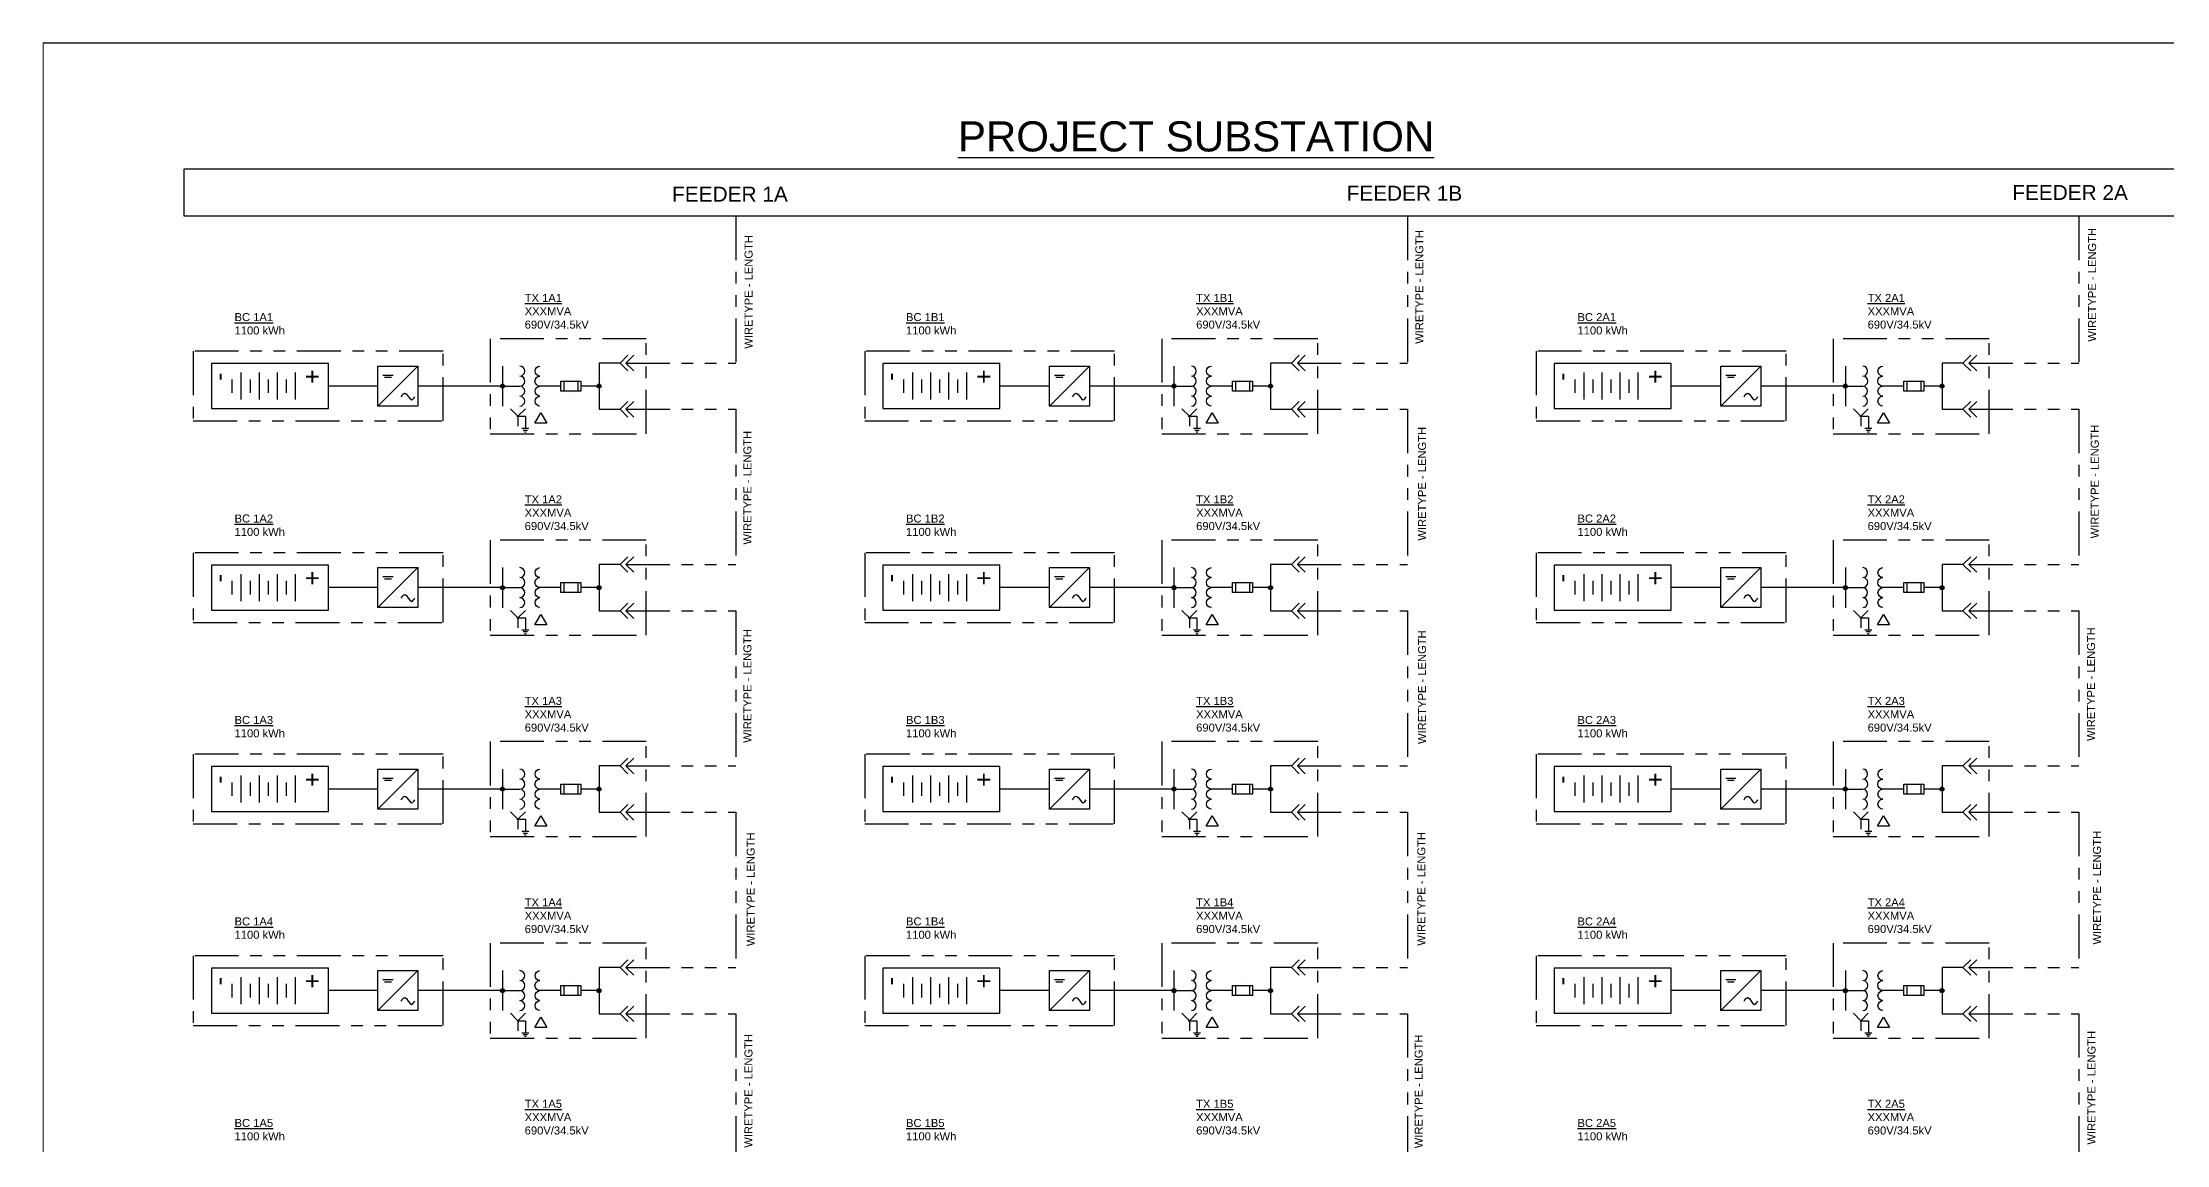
# Paper-space layout 'BESS SLD pg 1' of a CAD drawing. Extents: x -11.2 to 21.8, y -7.3 to 13.3.
# Drawn here: x -11.25 to 6.92, y 3.83 to 13.26 of the extents above; entities that cross this region are included whole.
import ezdxf
from ezdxf.enums import TextEntityAlignment as Align

# ---------------------------------------------------------------- set-up
doc = ezdxf.new("R2010")
doc.units = 0
doc.header["$MEASUREMENT"] = 0
doc.linetypes.add('PHANTOM4', pattern=[0.6875, 0.3125, 0.0625, -0.0625, 0.0625, -0.0625, 0.0625, -0.0625])
for name, color, linetype in [('E-HVMV-EQUP', 91, 'Continuous'), ('E-LV-EQUP', 211, 'Continuous'), ('E-OL-CDCTR', 31, 'Continuous'), ('E-OL-EQUP', 91, 'Continuous'), ('E-SYMB', 1, 'Continuous'), ('G-ANNO-TEXT', 1, 'Continuous'), ('G-ANNO-TTBL', 1, 'Continuous')]:
    doc.layers.add(name, color=color, linetype=linetype)
doc.styles.add('NEI-A', font='arial.ttf')
doc.styles.get("Standard").update_dxf_attribs({"font": 'arial.ttf'})

# ---------------------------------------------------------------- blocks, each defined once
blk = doc.blocks.new('*U33')
at = {"layer": 'E-LV-EQUP', "color": 0}
for points in [[(-0.075, 0), (0.075, 0)], [(-0.075, -0.1), (0.075, -0.1)], [(-0.0375, -0.05), (0.0375, -0.05)], [(-0.075, -0.2), (0.075, -0.2)], [(-0.0375, -0.15), (0.0375, -0.15)], [(-0.075, -0.3), (0.075, -0.3)], [(-0.0375, -0.25), (0.0375, -0.25)], [(-0.0375, -0.35), (0.0375, -0.35)]]:
    blk.add_lwpolyline(points, dxfattribs=at)
blk = doc.blocks.new('*U82')
blk.add_lwpolyline([(-0.281, 0.413), (0.281, 0.413), (0.281, -1.049), (-0.281, -1.049)], close=True)
at = {"xscale": 2.25, "yscale": 2.25, "zscale": 2.25}
blk.add_blockref('*U33', (0, 0), dxfattribs=at)
at = {"style": 'NEI-A'}
for s, p in [('+', (0.118, 0.216)), ('-', (0.118, -0.909))]:
    blk.add_text(s, height=0.225, dxfattribs=at).set_placement(p, align=Align.MIDDLE_CENTER)
at = {"layer": 'G-ANNO-TEXT', "lineweight": 30, "flags": 104}
blk.add_attdef('1-LINE_BESS_INFORMATION', text='', height=0.225, dxfattribs=at).set_placement((0.394, -0.337), align=Align.MIDDLE_LEFT)
blk = doc.blocks.new('CONNECTION')
h = blk.add_hatch(color=0)
edge = h.paths.add_edge_path()
edge.add_arc((0, 0), 0.025, 0, 360)
at = {"color": 0}
blk.add_circle((0, 0), 0.025, dxfattribs=at)
blk = doc.blocks.new('1-LINE - FUSE')
at = {"layer": 'Defpoints', "color": 2}
for p, q in [((-0.113, 0.125), (-0.113, 0.125)), ((0.113, 0.125), (0.113, 0.125))]:
    blk.add_line(p, q, dxfattribs=at)
at = {"layer": 'E-HVMV-EQUP', "color": 0}
for p, q in [((-0.062, 0.212), (0.063, 0.212)), ((-0.062, 0.038), (0.063, 0.038))]:
    blk.add_line(p, q, dxfattribs=at)
blk.add_lwpolyline([(0.063, 0), (-0.062, 0), (-0.062, 0.25), (0.063, 0.25)], close=True, dxfattribs=at)
blk = doc.blocks.new('*U57')
at = {"layer": 'E-HVMV-EQUP', "color": 0}
for points in [[(0.25, 0, -0.96927), (0.125, 0, -0.96927), (0, 0, -0.987011), (-0.125, 0, -0.96927), (-0.25, 0)], [(0.25, -0.25, 0.96927), (0.125, -0.25, 0.96927), (0, -0.25, 0.987011), (-0.125, -0.25, 0.96927), (-0.25, -0.25)]]:
    blk.add_lwpolyline(points, format="xyb", dxfattribs=at)
blk = doc.blocks.new('*U51')
at = {"layer": 'G-ANNO-TEXT'}
blk.add_lwpolyline([(0.075, 0.13), (0.15, 0), (0, 0)], close=True, dxfattribs=at)
blk = doc.blocks.new('SCHEMATIC - CONNECTION DOT')
h = blk.add_hatch(color=0)
edge = h.paths.add_edge_path()
edge.add_arc((0, 0), 0.025, 0, 360)
at = {"color": 0}
blk.add_circle((0, 0), 0.025, dxfattribs=at)
blk = doc.blocks.new('*U47')
at = {"color": 0}
for points in [[(0, 0), (0, -0.204)], [(-0.06, -0.204), (0.06, -0.204)], [(-0.036, -0.234), (0.036, -0.234)], [(-0.015, -0.263), (0.015, -0.263)]]:
    blk.add_lwpolyline(points, dxfattribs=at)
blk = doc.blocks.new('*U56')
at = {"layer": 'G-ANNO-TEXT'}
for q in [(0.093, 0.093), (0.094, 0)]:
    blk.add_line((0, 0), q, dxfattribs=at)
blk.add_lwpolyline([(-0.093, 0.093), (0, 0), (0, -0.124)], dxfattribs=at)
blk.add_circle((0, 0), 0.00678, dxfattribs=at)
at = {"layer": 'G-ANNO-TEXT', "xscale": 0.7346515356066922, "yscale": 0.7346515356066922, "zscale": 0.7346515356066922}
blk.add_blockref('*U47', (0.094, 0), dxfattribs=at)
blk = doc.blocks.new('*U81')
at = {"color": 0}
for p, q in [((-0.25, -0.5), (0.25, 0)), ((-0.188, -0.111), (-0.062, -0.111)), ((-0.168, -0.139), (-0.082, -0.139))]:
    blk.add_line(p, q, dxfattribs=at)
blk.add_lwpolyline([(0.25, -0.5), (-0.25, -0.5), (-0.25, 0), (0.25, 0)], close=True, dxfattribs=at)
blk.add_spline([(0.039, -0.382), (0.085, -0.336), (0.172, -0.422), (0.211, -0.382)], degree=3, dxfattribs=at)

psp = doc.layouts.new('BESS SLD pg 1')

# ---------------------------------------------------------------- linework, layer by layer
at = {"color": 240, "true_color": 0xed1f24}
psp.add_lwpolyline([(-10.035, 12.178), (12.636, 12.178), (12.636, 11.772), (-10.035, 11.772)], close=True, dxfattribs=at)
at = {"layer": 'E-OL-CDCTR'}
for p, q in [((-7.313, 10.489), (-7.313, 10.147)), ((-1.569, 10.489), (-1.569, 10.147)), ((4.175, 10.489), (4.175, 10.147)), ((-7.313, 10.318), (-8.036, 10.318)), ((-7.313, 10.318), (-7.164, 10.318)), ((-6.487, 10.318), (-6.642, 10.318)), ((-1.569, 10.318), (-2.292, 10.318)), ((-1.569, 10.318), (-1.42, 10.318)), ((-0.743, 10.318), (-0.897, 10.318)), ((4.175, 10.318), (3.452, 10.318)), ((4.175, 10.318), (4.324, 10.318)), ((5.002, 10.318), (4.847, 10.318)), ((-7.313, 8.766), (-7.313, 8.423)), ((-1.569, 8.766), (-1.569, 8.423)), ((4.175, 8.766), (4.175, 8.423)), ((-7.313, 8.595), (-8.036, 8.595)), ((-7.313, 8.595), (-7.164, 8.595)), ((-6.487, 8.595), (-6.642, 8.595)), ((-1.569, 8.595), (-2.292, 8.595)), ((-1.569, 8.595), (-1.42, 8.595)), ((-0.743, 8.595), (-0.897, 8.595)), ((4.175, 8.595), (3.452, 8.595)), ((4.175, 8.595), (4.324, 8.595)), ((5.002, 8.595), (4.847, 8.595)), ((-7.313, 7.042), (-7.313, 6.7)), ((-1.569, 7.042), (-1.569, 6.7)), ((4.175, 7.042), (4.175, 6.7)), ((-7.313, 6.871), (-8.036, 6.871)), ((-7.313, 6.871), (-7.164, 6.871)), ((-6.487, 6.871), (-6.642, 6.871)), ((-1.569, 6.871), (-2.292, 6.871)), ((-1.569, 6.871), (-1.42, 6.871)), ((-0.743, 6.871), (-0.897, 6.871)), ((4.175, 6.871), (3.452, 6.871)), ((4.175, 6.871), (4.324, 6.871)), ((5.002, 6.871), (4.847, 6.871)), ((-7.313, 5.319), (-7.313, 4.977)), ((-1.569, 5.319), (-1.569, 4.977)), ((4.175, 5.319), (4.175, 4.977)), ((-7.313, 5.148), (-8.036, 5.148)), ((-7.313, 5.148), (-7.164, 5.148)), ((-6.487, 5.148), (-6.642, 5.148)), ((-1.569, 5.148), (-2.292, 5.148)), ((-1.569, 5.148), (-1.42, 5.148)), ((-0.743, 5.148), (-0.897, 5.148)), ((4.175, 5.148), (3.452, 5.148)), ((4.175, 5.148), (4.324, 5.148)), ((5.002, 5.148), (4.847, 5.148))]:
    psp.add_line(p, q, dxfattribs=at)
for points in [[(-6.241, 10.582), (-6.307, 10.516), (-6.241, 10.45)], [(-6.19, 10.582), (-6.257, 10.516), (-6.19, 10.45)], [(-0.497, 10.582), (-0.563, 10.516), (-0.497, 10.45)], [(-0.446, 10.582), (-0.513, 10.516), (-0.446, 10.45)], [(5.247, 10.582), (5.181, 10.516), (5.248, 10.45)], [(5.298, 10.582), (5.232, 10.516), (5.298, 10.45)], [(-6.307, 10.516), (-6.487, 10.516), (-6.487, 10.12), (-6.307, 10.12)], [(-0.563, 10.516), (-0.743, 10.516), (-0.743, 10.12), (-0.563, 10.12)], [(5.181, 10.516), (5.002, 10.516), (5.002, 10.12), (5.181, 10.12)], [(-6.813, 10.318), (-6.993, 10.318)], [(-6.241, 10.186), (-6.307, 10.12), (-6.241, 10.053)], [(-6.19, 10.186), (-6.257, 10.12), (-6.19, 10.054)], [(-1.069, 10.318), (-1.249, 10.318)], [(-0.497, 10.186), (-0.563, 10.12), (-0.497, 10.053)], [(-0.446, 10.186), (-0.513, 10.12), (-0.446, 10.054)], [(4.675, 10.318), (4.495, 10.318)], [(5.247, 10.186), (5.181, 10.12), (5.248, 10.053)], [(5.298, 10.186), (5.232, 10.12), (5.298, 10.054)], [(-6.307, 8.793), (-6.487, 8.793), (-6.487, 8.396), (-6.307, 8.396)], [(-6.241, 8.859), (-6.307, 8.793), (-6.241, 8.726)], [(-6.19, 8.859), (-6.257, 8.793), (-6.19, 8.727)], [(-0.563, 8.793), (-0.743, 8.793), (-0.743, 8.396), (-0.563, 8.396)], [(-0.497, 8.859), (-0.563, 8.793), (-0.497, 8.726)], [(-0.446, 8.859), (-0.513, 8.793), (-0.446, 8.727)], [(5.181, 8.793), (5.002, 8.793), (5.002, 8.396), (5.181, 8.396)], [(5.247, 8.859), (5.181, 8.793), (5.248, 8.726)], [(5.298, 8.859), (5.232, 8.793), (5.298, 8.727)], [(-6.813, 8.595), (-6.993, 8.595)], [(-1.069, 8.595), (-1.249, 8.595)], [(4.675, 8.595), (4.495, 8.595)], [(-6.241, 8.463), (-6.307, 8.396), (-6.241, 8.33)], [(-6.19, 8.463), (-6.257, 8.396), (-6.19, 8.33)], [(-0.497, 8.463), (-0.563, 8.396), (-0.497, 8.33)], [(-0.446, 8.463), (-0.513, 8.396), (-0.446, 8.33)], [(5.247, 8.463), (5.181, 8.396), (5.248, 8.33)], [(5.298, 8.463), (5.232, 8.396), (5.298, 8.33)], [(-6.241, 7.136), (-6.307, 7.069), (-6.241, 7.003)], [(-6.19, 7.136), (-6.257, 7.069), (-6.19, 7.003)], [(-0.497, 7.136), (-0.563, 7.069), (-0.497, 7.003)], [(-0.446, 7.136), (-0.513, 7.069), (-0.446, 7.003)], [(5.247, 7.136), (5.181, 7.069), (5.248, 7.003)], [(5.298, 7.136), (5.232, 7.069), (5.298, 7.003)], [(-6.307, 7.069), (-6.487, 7.069), (-6.487, 6.673), (-6.307, 6.673)], [(-0.563, 7.069), (-0.743, 7.069), (-0.743, 6.673), (-0.563, 6.673)], [(5.181, 7.069), (5.002, 7.069), (5.002, 6.673), (5.181, 6.673)], [(-6.813, 6.871), (-6.993, 6.871)], [(-6.241, 6.739), (-6.307, 6.673), (-6.241, 6.607)], [(-6.19, 6.739), (-6.257, 6.673), (-6.19, 6.607)], [(-1.069, 6.871), (-1.249, 6.871)], [(-0.497, 6.739), (-0.563, 6.673), (-0.497, 6.607)], [(-0.446, 6.739), (-0.513, 6.673), (-0.446, 6.607)], [(4.675, 6.871), (4.495, 6.871)], [(5.247, 6.739), (5.181, 6.673), (5.248, 6.607)], [(5.298, 6.739), (5.232, 6.673), (5.298, 6.607)], [(-6.307, 5.346), (-6.487, 5.346), (-6.487, 4.95), (-6.307, 4.95)], [(-6.241, 5.412), (-6.307, 5.346), (-6.241, 5.28)], [(-6.19, 5.412), (-6.257, 5.346), (-6.19, 5.28)], [(-0.563, 5.346), (-0.743, 5.346), (-0.743, 4.95), (-0.563, 4.95)], [(-0.497, 5.412), (-0.563, 5.346), (-0.497, 5.28)], [(-0.446, 5.412), (-0.513, 5.346), (-0.446, 5.28)], [(5.181, 5.346), (5.002, 5.346), (5.002, 4.95), (5.181, 4.95)], [(5.247, 5.412), (5.181, 5.346), (5.248, 5.28)], [(5.298, 5.412), (5.232, 5.346), (5.298, 5.28)], [(-6.813, 5.148), (-6.993, 5.148)], [(-1.069, 5.148), (-1.249, 5.148)], [(4.675, 5.148), (4.495, 5.148)], [(-6.241, 5.016), (-6.307, 4.95), (-6.241, 4.884)], [(-6.19, 5.016), (-6.257, 4.95), (-6.19, 4.884)], [(-0.497, 5.016), (-0.563, 4.95), (-0.497, 4.884)], [(-0.446, 5.016), (-0.513, 4.95), (-0.446, 4.884)], [(5.247, 5.016), (5.181, 4.95), (5.248, 4.884)], [(5.298, 5.016), (5.232, 4.95), (5.298, 4.884)]]:
    psp.add_lwpolyline(points, dxfattribs=at)
at = {"layer": 'E-OL-EQUP', "linetype": 'PHANTOM4'}
for p, q in [((-5.316, 11.772), (-5.316, 10.516)), ((0.428, 11.772), (0.428, 10.516)), ((6.172, 11.772), (6.172, 10.516)), ((-6.257, 10.516), (-5.316, 10.516)), ((-0.513, 10.516), (0.428, 10.516)), ((5.232, 10.516), (6.172, 10.516)), ((-6.257, 10.12), (-5.316, 10.12)), ((-5.316, 10.12), (-5.316, 8.793)), ((-0.513, 10.12), (0.428, 10.12)), ((0.428, 10.12), (0.428, 8.793)), ((5.232, 10.12), (6.172, 10.12)), ((6.172, 10.12), (6.172, 8.793)), ((-6.257, 8.793), (-5.316, 8.793)), ((-0.513, 8.793), (0.428, 8.793)), ((5.232, 8.793), (6.172, 8.793)), ((-6.257, 8.396), (-5.316, 8.396)), ((-5.316, 8.396), (-5.316, 7.069)), ((-0.513, 8.396), (0.428, 8.396)), ((0.428, 8.396), (0.428, 7.069)), ((5.232, 8.396), (6.172, 8.396)), ((6.172, 8.396), (6.172, 7.069)), ((-6.257, 7.069), (-5.316, 7.069)), ((-0.513, 7.069), (0.428, 7.069)), ((5.232, 7.069), (6.172, 7.069)), ((-6.257, 6.673), (-5.316, 6.673)), ((-5.316, 6.673), (-5.316, 5.346)), ((-0.513, 6.673), (0.428, 6.673)), ((0.428, 6.673), (0.428, 5.346)), ((5.232, 6.673), (6.172, 6.673)), ((6.172, 6.673), (6.172, 5.346)), ((-6.257, 5.346), (-5.316, 5.346)), ((-0.513, 5.346), (0.428, 5.346)), ((5.232, 5.346), (6.172, 5.346)), ((-6.257, 4.95), (-5.316, 4.95)), ((-5.316, 4.95), (-5.316, 3.623)), ((-0.513, 4.95), (0.428, 4.95)), ((0.428, 4.95), (0.428, 3.623)), ((5.232, 4.95), (6.172, 4.95)), ((6.172, 4.95), (6.172, 3.623))]:
    psp.add_line(p, q, dxfattribs=at)
at = {"layer": 'E-OL-EQUP'}
for p, q in [((-8.378, 10.318), (-8.802, 10.318)), ((-2.634, 10.318), (-3.058, 10.318)), ((3.11, 10.318), (2.686, 10.318)), ((-8.378, 8.595), (-8.802, 8.595)), ((-2.634, 8.595), (-3.058, 8.595)), ((3.11, 8.595), (2.686, 8.595)), ((-8.378, 6.871), (-8.802, 6.871)), ((-2.634, 6.871), (-3.058, 6.871)), ((3.11, 6.871), (2.686, 6.871)), ((-8.378, 5.148), (-8.802, 5.148)), ((-2.634, 5.148), (-3.058, 5.148)), ((3.11, 5.148), (2.686, 5.148))]:
    psp.add_line(p, q, dxfattribs=at)
at = {"layer": 'E-OL-EQUP', "linetype": 'PHANTOM4'}
for points in [[(-7.418, 10.724), (-7.418, 9.911), (-6.083, 9.911), (-6.083, 10.724)], [(-1.674, 10.724), (-1.674, 9.911), (-0.339, 9.911), (-0.339, 10.724)], [(4.07, 10.724), (4.07, 9.911), (5.405, 9.911), (5.405, 10.724)], [(-9.958, 10.616), (-9.958, 10.02), (-7.821, 10.02), (-7.821, 10.616)], [(-4.214, 10.616), (-4.214, 10.02), (-2.077, 10.02), (-2.077, 10.616)], [(1.53, 10.616), (1.53, 10.02), (3.668, 10.02), (3.668, 10.616)], [(-7.418, 9.001), (-7.418, 8.188), (-6.083, 8.188), (-6.083, 9.001)], [(-1.674, 9.001), (-1.674, 8.188), (-0.339, 8.188), (-0.339, 9.001)], [(4.07, 9.001), (4.07, 8.188), (5.405, 8.188), (5.405, 9.001)], [(-9.958, 8.892), (-9.958, 8.297), (-7.821, 8.297), (-7.821, 8.892)], [(-4.214, 8.892), (-4.214, 8.297), (-2.077, 8.297), (-2.077, 8.892)], [(1.53, 8.892), (1.53, 8.297), (3.668, 8.297), (3.668, 8.892)], [(-7.418, 7.278), (-7.418, 6.465), (-6.083, 6.465), (-6.083, 7.278)], [(-1.674, 7.278), (-1.674, 6.465), (-0.339, 6.465), (-0.339, 7.278)], [(4.07, 7.278), (4.07, 6.465), (5.405, 6.465), (5.405, 7.278)], [(-9.958, 7.169), (-9.958, 6.574), (-7.821, 6.574), (-7.821, 7.169)], [(-4.214, 7.169), (-4.214, 6.574), (-2.077, 6.574), (-2.077, 7.169)], [(1.53, 7.169), (1.53, 6.574), (3.668, 6.574), (3.668, 7.169)], [(-7.418, 5.555), (-7.418, 4.742), (-6.083, 4.742), (-6.083, 5.555)], [(-1.674, 5.555), (-1.674, 4.742), (-0.339, 4.742), (-0.339, 5.555)], [(4.07, 5.555), (4.07, 4.742), (5.405, 4.742), (5.405, 5.555)], [(-9.958, 5.446), (-9.958, 4.85), (-7.821, 4.85), (-7.821, 5.446)], [(-4.214, 5.446), (-4.214, 4.85), (-2.077, 4.85), (-2.077, 5.446)], [(1.53, 5.446), (1.53, 4.85), (3.668, 4.85), (3.668, 5.446)]]:
    psp.add_lwpolyline(points, close=True, dxfattribs=at)
at = {"layer": 'G-ANNO-TTBL', "color": 7, "const_width": 0.01}
psp.add_lwpolyline([(-11.243, 13.253), (21.757, 13.253), (21.757, -7.247), (-11.243, -7.247)], close=True, dxfattribs=at)

# ---------------------------------------------------------------- block references
at = {"layer": 'E-OL-CDCTR', "xscale": 0.6845922472500914, "yscale": 0.6845922472500914, "zscale": 0.6845922472500914}
for p in [(-7.313, 10.318), (-1.569, 10.318), (4.175, 10.318), (-7.313, 8.595), (-1.569, 8.595), (4.175, 8.595), (-7.313, 6.871), (-1.569, 6.871), (4.175, 6.871), (-7.313, 5.148), (-1.569, 5.148), (4.175, 5.148)]:
    psp.add_blockref('SCHEMATIC - CONNECTION DOT', p, dxfattribs=at)
at = {"layer": 'E-OL-CDCTR', "xscale": 0.6845922472500914, "yscale": 0.6845922472500914, "zscale": 0.6845922472500914, "rotation": 270}
for p in [(-6.487, 10.318), (-0.743, 10.318), (5.002, 10.318), (-6.487, 8.595), (-0.743, 8.595), (5.002, 8.595), (-6.487, 6.871), (-0.743, 6.871), (5.002, 6.871), (-6.487, 5.148), (-0.743, 5.148), (5.002, 5.148)]:
    psp.add_blockref('CONNECTION', p, dxfattribs=at)
at = {"layer": 'E-OL-EQUP', "yscale": 0.6845922472500914, "zscale": 0.6845922472500914, "rotation": 270}
for name, p, xscale in [('*U82', (-9.085, 10.318), -0.6845922472500914), ('*U57', (-6.993, 10.318), 0.6845922472500914), ('1-LINE - FUSE', (-6.813, 10.318), 0.6845922472500914), ('*U82', (-3.341, 10.318), -0.6845922472500914), ('*U57', (-1.249, 10.318), 0.6845922472500914), ('1-LINE - FUSE', (-1.069, 10.318), 0.6845922472500914), ('*U82', (2.403, 10.318), -0.6845922472500914), ('*U57', (4.495, 10.318), 0.6845922472500914), ('1-LINE - FUSE', (4.675, 10.318), 0.6845922472500914), ('*U82', (-9.085, 8.595), -0.6845922472500914), ('*U57', (-6.993, 8.595), 0.6845922472500914), ('*U82', (-3.341, 8.595), -0.6845922472500914), ('*U57', (-1.249, 8.595), 0.6845922472500914), ('*U82', (2.403, 8.595), -0.6845922472500914), ('*U57', (4.495, 8.595), 0.6845922472500914), ('1-LINE - FUSE', (-6.813, 8.595), 0.6845922472500914), ('1-LINE - FUSE', (-1.069, 8.595), 0.6845922472500914), ('1-LINE - FUSE', (4.675, 8.595), 0.6845922472500914), ('*U82', (-9.085, 6.871), -0.6845922472500914), ('*U57', (-6.993, 6.871), 0.6845922472500914), ('1-LINE - FUSE', (-6.813, 6.871), 0.6845922472500914), ('*U82', (-3.341, 6.871), -0.6845922472500914), ('*U57', (-1.249, 6.871), 0.6845922472500914), ('1-LINE - FUSE', (-1.069, 6.871), 0.6845922472500914), ('*U82', (2.403, 6.871), -0.6845922472500914), ('*U57', (4.495, 6.871), 0.6845922472500914), ('1-LINE - FUSE', (4.675, 6.871), 0.6845922472500914), ('*U82', (-9.085, 5.148), -0.6845922472500914), ('*U57', (-6.993, 5.148), 0.6845922472500914), ('*U82', (-3.341, 5.148), -0.6845922472500914), ('*U57', (-1.249, 5.148), 0.6845922472500914), ('*U82', (2.403, 5.148), -0.6845922472500914), ('*U57', (4.495, 5.148), 0.6845922472500914), ('1-LINE - FUSE', (-6.813, 5.148), 0.6845922472500914), ('1-LINE - FUSE', (-1.069, 5.148), 0.6845922472500914), ('1-LINE - FUSE', (4.675, 5.148), 0.6845922472500914)]:
    psp.add_blockref(name, p, dxfattribs=dict(at, xscale=xscale))
at = {"layer": 'E-OL-EQUP', "xscale": 0.6845922472500914, "yscale": 0.6845922472500914, "zscale": 0.6845922472500914}
for p in [(-8.207, 10.489), (-2.463, 10.489), (3.281, 10.489), (-8.207, 8.766), (-2.463, 8.766), (3.281, 8.766), (-8.207, 7.042), (-2.463, 7.042), (3.281, 7.042), (-8.207, 5.319), (-2.463, 5.319), (3.281, 5.319)]:
    psp.add_blockref('*U81', p, dxfattribs=at)
at = {"layer": 'E-SYMB', "xscale": 0.6845922472500914, "yscale": 0.6845922472500914, "zscale": 0.6845922472500914}
for name, p in [('*U56', (-7.181, 10.06)), ('*U51', (-7.037, 10)), ('*U56', (-1.437, 10.06)), ('*U51', (-1.293, 10)), ('*U56', (4.307, 10.06)), ('*U51', (4.451, 10)), ('*U56', (-7.181, 8.336)), ('*U51', (-7.037, 8.277)), ('*U56', (-1.437, 8.336)), ('*U51', (-1.293, 8.277)), ('*U56', (4.307, 8.336)), ('*U51', (4.451, 8.277)), ('*U56', (-7.181, 6.613)), ('*U51', (-7.037, 6.554)), ('*U56', (-1.437, 6.613)), ('*U51', (-1.293, 6.554)), ('*U56', (4.307, 6.613)), ('*U51', (4.451, 6.554)), ('*U56', (-7.181, 4.89)), ('*U51', (-7.037, 4.831)), ('*U56', (-1.437, 4.89)), ('*U51', (-1.293, 4.831)), ('*U56', (4.307, 4.89)), ('*U51', (4.451, 4.831))]:
    psp.add_blockref(name, p, dxfattribs=at)

# ---------------------------------------------------------------- texts
at = {"color": 240, "true_color": 0xed1f24, "attachment_point": 1, "style": 'NEI-A'}
for s, width, gutter_width, heights, insert, char_height in [('{\\LPROJECT SUBSTATION}', 7.70456, 2.665, [0], (-3.417, 12.583), 0.25738), ('FEEDER 1A', 1.2512, 2.665, [0], (-5.862, 12.024), 0.1275), ('FEEDER 1B', 1.2512, 2.665, [0], (-0.092, 12.032), 0.1275), ('FEEDER 2A', 1.2512, 2.665, [0], (5.602, 12.038), 0.1275), ('{\\LTX 1A1}\\PXXXMVA{\\L\\P}690V/34.5kV', 0.97045, 0.715, [0.555], (-7.123, 11.107), 0.06846), ('{\\LTX 1B1}\\PXXXMVA{\\L\\P}690V/34.5kV', 0.97045, 0.715, [0.555], (-1.379, 11.107), 0.06846), ('{\\LTX 2A1}\\PXXXMVA{\\L\\P}690V/34.5kV', 0.97045, 0.715, [0.555], (4.365, 11.107), 0.06846), ('{\\LBC 1A1\\P}1100 kWh', 1.78461, 0.715, [0], (-9.605, 10.943), 0.0685), ('{\\LBC 1B1\\P}1100 kWh', 1.78461, 0.715, [0], (-3.861, 10.943), 0.0685), ('{\\LBC 2A1\\P}1100 kWh', 1.78461, 0.715, [0], (1.883, 10.943), 0.0685), ('{\\LTX 1A2}\\PXXXMVA{\\L\\P}690V/34.5kV', 0.97045, 0.715, [0.555], (-7.123, 9.384), 0.06846), ('{\\LTX 1B2}\\PXXXMVA{\\L\\P}690V/34.5kV', 0.97045, 0.715, [0.555], (-1.379, 9.384), 0.06846), ('{\\LTX 2A2}\\PXXXMVA{\\L\\P}690V/34.5kV', 0.97045, 0.715, [0.555], (4.365, 9.384), 0.06846), ('{\\LBC 1A2\\P}1100 kWh', 1.78461, 0.715, [0], (-9.605, 9.22), 0.0685), ('{\\LBC 1B2\\P}1100 kWh', 1.78461, 0.715, [0], (-3.861, 9.22), 0.0685), ('{\\LBC 2A2\\P}1100 kWh', 1.78461, 0.715, [0], (1.883, 9.22), 0.0685), ('{\\LTX 1A3}\\PXXXMVA{\\L\\P}690V/34.5kV', 0.97045, 0.715, [0.555], (-7.123, 7.66), 0.06846), ('{\\LTX 1B3}\\PXXXMVA{\\L\\P}690V/34.5kV', 0.97045, 0.715, [0.555], (-1.379, 7.66), 0.06846), ('{\\LTX 2A3}\\PXXXMVA{\\L\\P}690V/34.5kV', 0.97045, 0.715, [0.555], (4.365, 7.66), 0.06846), ('{\\LBC 1A3\\P}1100 kWh', 1.78461, 0.715, [0], (-9.605, 7.497), 0.0685), ('{\\LBC 1B3\\P}1100 kWh', 1.78461, 0.715, [0], (-3.861, 7.497), 0.0685), ('{\\LBC 2A3\\P}1100 kWh', 1.78461, 0.715, [0], (1.883, 7.497), 0.0685), ('{\\LTX 1A4}\\PXXXMVA{\\L\\P}690V/34.5kV', 0.97045, 0.715, [0.555], (-7.123, 5.937), 0.06846), ('{\\LTX 1B4}\\PXXXMVA{\\L\\P}690V/34.5kV', 0.97045, 0.715, [0.555], (-1.379, 5.937), 0.06846), ('{\\LTX 2A4}\\PXXXMVA{\\L\\P}690V/34.5kV', 0.97045, 0.715, [0.555], (4.365, 5.937), 0.06846), ('{\\LBC 1A4\\P}1100 kWh', 1.78461, 0.715, [0], (-9.605, 5.774), 0.0685), ('{\\LBC 1B4\\P}1100 kWh', 1.78461, 0.715, [0], (-3.861, 5.774), 0.0685), ('{\\LBC 2A4\\P}1100 kWh', 1.78461, 0.715, [0], (1.883, 5.774), 0.0685), ('{\\LTX 1A5}\\PXXXMVA{\\L\\P}690V/34.5kV', 0.97045, 0.715, [0.555], (-7.123, 4.214), 0.06846), ('{\\LTX 1B5}\\PXXXMVA{\\L\\P}690V/34.5kV', 0.97045, 0.715, [0.555], (-1.379, 4.214), 0.06846), ('{\\LTX 2A5}\\PXXXMVA{\\L\\P}690V/34.5kV', 0.97045, 0.715, [0.555], (4.365, 4.214), 0.06846), ('{\\LBC 1A5\\P}1100 kWh', 1.78461, 0.715, [0], (-9.605, 4.05), 0.0685), ('{\\LBC 1B5\\P}1100 kWh', 1.78461, 0.715, [0], (-3.861, 4.05), 0.0685), ('{\\LBC 2A5\\P}1100 kWh', 1.78461, 0.715, [0], (1.883, 4.05), 0.0685)]:
    psp.add_mtext_dynamic_manual_height_columns(s, width=width, gutter_width=gutter_width, heights=heights, dxfattribs=dict(at, insert=insert, char_height=char_height))
at = {"color": 240, "true_color": 0xed1f24, "char_height": 0.06846, "attachment_point": 1, "rotation": 90, "style": 'NEI-A'}
for insert in [(0.496, 10.68), (6.251, 10.699), (-5.242, 10.638), (-5.252, 8.963), (0.519, 8.997), (6.274, 9.016), (-5.252, 7.267), (0.519, 7.257), (6.242, 7.283), (-5.224, 5.528), (0.513, 5.532), (6.293, 5.542), (-5.243, 3.804), (0.49, 3.799), (6.246, 3.831)]:
    psp.add_mtext_dynamic_manual_height_columns('WIRETYPE - LENGTH', width=1.34286, gutter_width=2.665, heights=[0.243], dxfattribs=dict(at, insert=insert))

doc.saveas('drawing.dxf')
